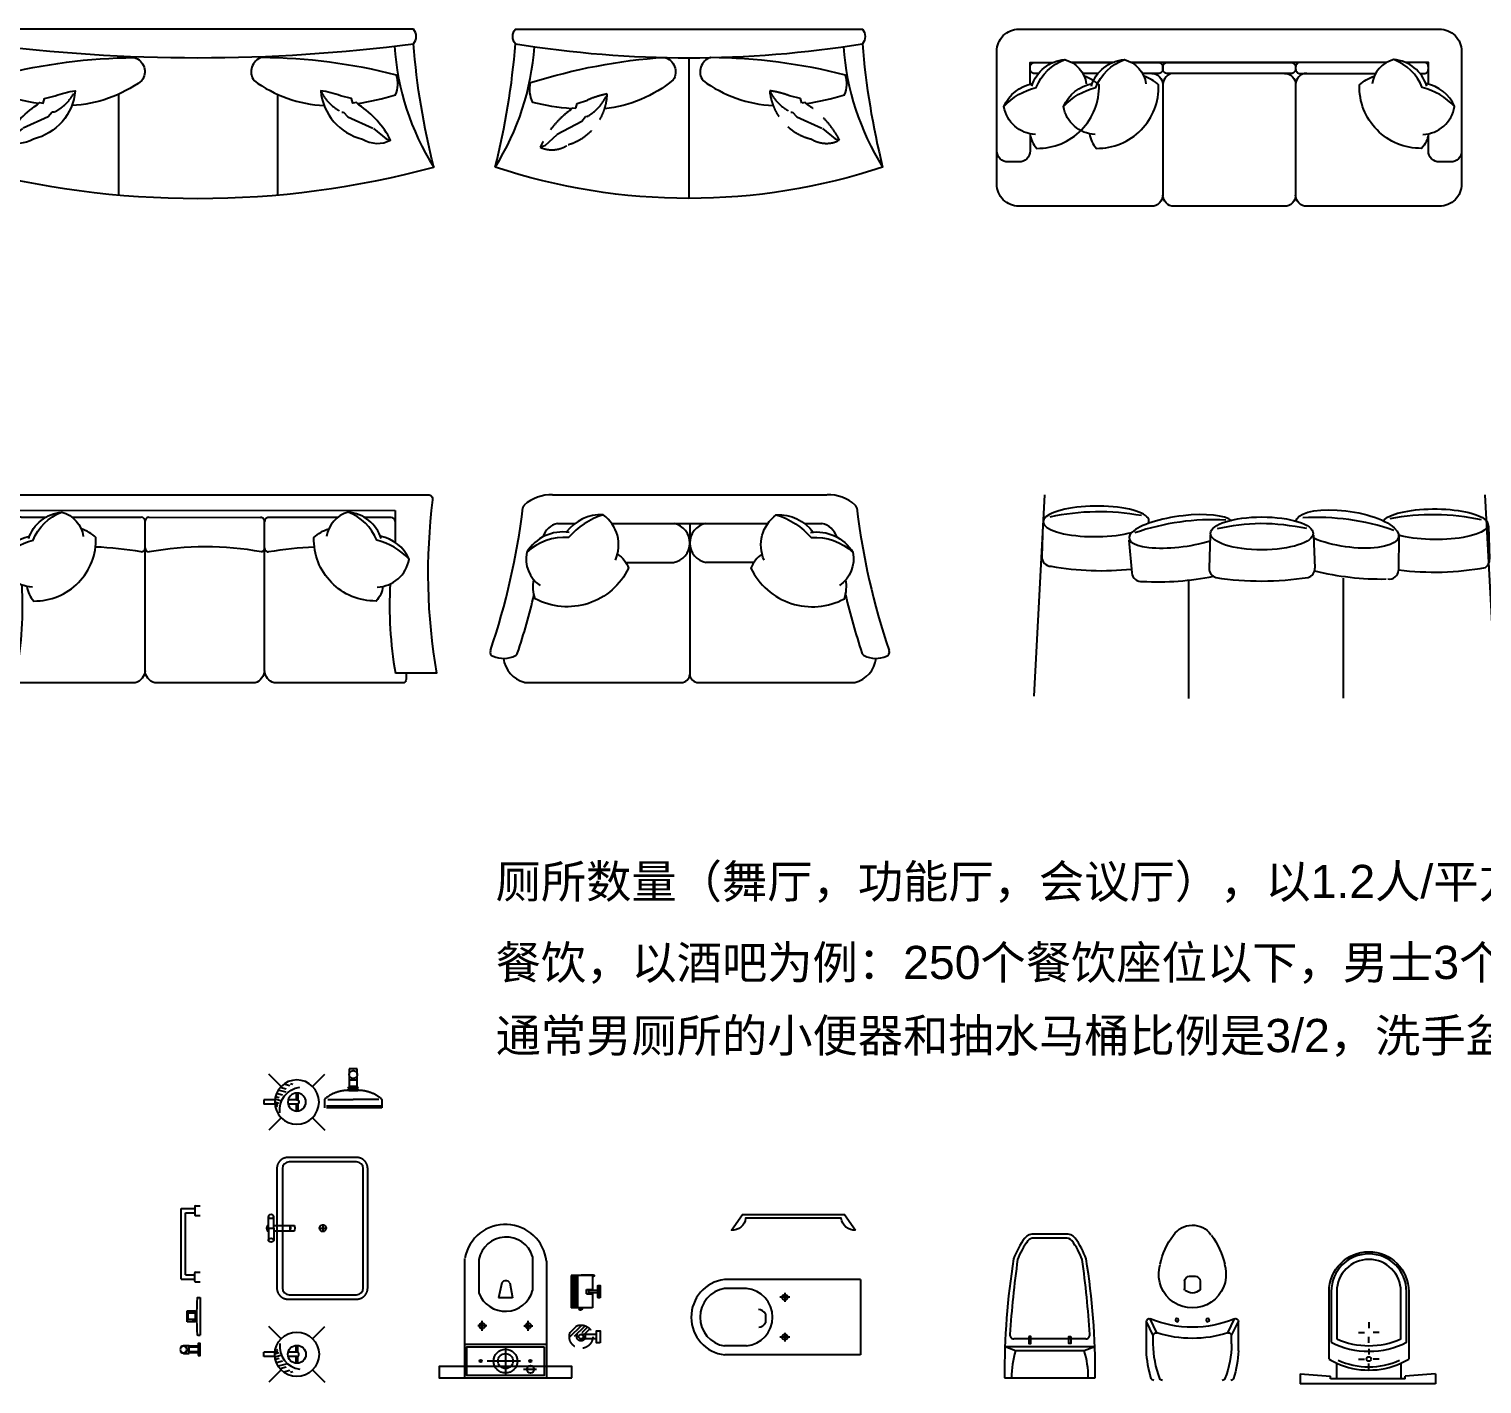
# Model space of a CAD drawing. Header units: millimetres. Extents: x 14385 to 129787, y 107826 to 186798.
# Drawn here: x 43170 to 49735, y 146189 to 152310 of the extents above; entities that cross this region are included whole.
import ezdxf

# ---------------------------------------------------------------- set-up
doc = ezdxf.new("R2010")
doc.units = ezdxf.units.MM
doc.header["$LTSCALE"] = 1000
doc.set_wipeout_variables(frame=1)
for name, pattern in [('CENTER2', [28.575, 19.05, -3.175, 3.175, -3.175]), ('DASHED', [0.75, 0.5, -0.25]), ('DASHED2', [0.375, 0.25, -0.125]), ('HIDDEN2', [0.1875, 0.125, -0.0625])]:
    doc.linetypes.add(name, pattern=pattern)
for name, color, linetype in [('FF-FIXT', 31, 'Continuous'), ('FF-FURN', 51, 'Continuous'), ('TEXT', 50, 'Continuous')]:
    doc.layers.add(name, color=color, linetype=linetype)
doc.styles.add('ar', font='arial.ttf')

# ---------------------------------------------------------------- blocks, each defined once
blk = doc.blocks.new('A$C104F5D63')
at = {"color": 0, "linetype": 'Continuous'}
for p, q in [((274.3, 649.4), (132.2, 649.4)), ((274.3, 631.3), (132.2, 631.3)), ((49.9, 121.3), (2.1, 139.4)), ((407.7, 139.4), (2.1, 139.4)), ((367.5, 175.6), (42.3, 175.6)), ((407.7, 139.4), (359.9, 121.3)), ((359.9, 121.3), (49.9, 121.3)), ((0, 0), (409.8, 0))]:
    blk.add_line(p, q, dxfattribs=at)
for points in [[(368.7, 537.2, 0.079105), (318.5, 631.2)], [(409.8, 0, 0.041548), (368.7, 537.2)]]:
    blk.add_lwpolyline(points, format="xyb", dxfattribs=at)
for points in [[(109.7, 186.8), (109.7, 154.5), (119.2, 154.5), (119.2, 186.8)], [(300.1, 186.8), (300.1, 154.5), (290.6, 154.5), (290.6, 186.8)]]:
    blk.add_lwpolyline(points, close=True, dxfattribs=at)
for centre, radius, start, end in [((361.4, 426.6), 338.9, 142.85082, 160.94258), ((372.5, 419.4), 333.9, 143.02991, 159.87319), ((130.5, 598.2), 51.2, 85.02593, 139.90562), ((130.5, 598.2), 33.2, 87.08092, 139.88648), ((278.5, 597.1), 34.4, 40.6496, 96.94136), ((279.3, 598.2), 51.2, 40.09438, 94.97407), ((37.2, 419.4), 333.9, 20.12681, 36.97009), ((3247.4, 21.8), 3247.5, 170.86833, 180.385), ((4916.9, -135.6), 4903.9, 172.1482, 176.13219), ((-4507.1, -135.6), 4903.9, 3.86781, 7.8518), ((42.3, 193.8), 18.1, 175.50266, 270), ((367.5, 193.8), 18.1, 270, 4.49734), ((411.2, 5.3), 379.5, 162.21393, 180.78206), ((-1.5, 5.3), 379.5, 359.21794, 17.78607)]:
    blk.add_arc(centre, radius, start, end, dxfattribs=at)
blk = doc.blocks.new('WC--09')
at = {"color": 0, "linetype": 'ByBlock'}
for p, q in [((134.4, 395.5), (266.7, 395.5)), ((165.1, 364.3), (202.3, 364.3)), ((510.1, 336.8), (524.5, 333.8)), ((165.1, 11.1), (202.3, 11.1)), ((510.1, 38.6), (524.5, 41.7)), ((134.4, -20), (266.7, -20))]:
    blk.add_line(p, q, dxfattribs=at)
at = {"color": 39}
for p, q in [((202.3, 364.3), (266.7, 395.5)), ((214.5, 347.8), (278.4, 377.9)), ((448.8, 223.3), (413.7, 223.3)), ((471.7, 175.4), (471.7, 200)), ((448.8, 152.1), (413.7, 152.1)), ((202.3, 11.1), (266.7, -20)), ((214.5, 27.6), (278.4, -2.4))]:
    blk.add_line(p, q, dxfattribs=at)
for points in [[(279.9, 257.2, -1), (265.1, 257.2, -1)], [(279.9, 118.2, -1), (265.1, 118.2, -1)]]:
    blk.add_lwpolyline(points, format="xyb", close=True, dxfattribs=at)
at = {"color": 0, "linetype": 'ByBlock'}
for centre, radius, start, end in [((150.9, -72), 467.7, 92.03474, 107.69477), ((266.7, 382.8), 12.7, 337.19643, 90), ((12.7, 361.5), 12.7, 108.23091, 180), ((12.7, 322.8), 12.7, 111.61224, 180), ((167.3, -78), 442.3, 90.28859, 111.10732), ((730.7, 187.7), 540.5, 162.76651, 197.23349), ((202.3, 351.6), 12.7, 342.76651, 90), ((730.7, 187.7), 490.6, 157.19643, 202.80357), ((479.8, 187.7), 152.1, 78.50453, 281.5065), ((453.1, 2.9), 338.5, 53.1, 77.8), ((597.8, 187.5), 103.8, 304.3635, 54.29454), ((453.1, 372.6), 338.5, 282.2, 306.9), ((12.7, 52.6), 12.7, 180, 248.38776), ((12.7, 14), 12.7, 180, 251.76909), ((167.3, 453.5), 442.3, 248.89268, 269.71141), ((150.9, 447.5), 467.7, 252.30523, 267.96526), ((202.3, 23.8), 12.7, 270, 17.23349), ((266.7, -7.3), 12.7, 270, 22.80357)]:
    blk.add_arc(centre, radius, start, end, dxfattribs=at)
at = {"color": 39}
for centre, radius, start, end in [((441.8, 187.9), 47.1, 134.9, 225.1), ((413.5, 216.6), 6.75, 89.1, 137.8), ((445.2, 197), 26.6, 6.6, 82.5), ((413.5, 158.9), 6.75, 222.2, 270.9), ((445.2, 178.4), 26.6, 277.5, 353.4)]:
    blk.add_arc(centre, radius, start, end, dxfattribs=at)
blk = doc.blocks.new('A$C09EF7BEE')
at = {"color": 59, "linetype": 'Continuous'}
blk.add_line((784.5, 129.5), (784.5, 765.3), dxfattribs=at)
at = {"color": 2}
for p, q in [((952.6, 129.5), (952.6, 132.3)), ((614.8, 129.5), (614.8, 130.3))]:
    blk.add_line(p, q, dxfattribs=at)
at = {"color": 0, "linetype": 'Continuous', "ltscale": 1000}
blk.add_lwpolyline([(1658.9, 623.7, 0.040729), (1567.3, 66.9, -0.376239), (1567.3, 0), (0, 0, -0.376239), (0, 66.9, 0.040729), (-91.5, 623.7, -0.161777), (1658.9, 623.7, 0.132946)], format="xyb", dxfattribs=at)
at = {"color": 53, "linetype": 'HIDDEN2', "lineweight": -2}
for points in [[(1321.5, 367.3), (1310.9, 355.4), (1294.2, 357.9), (1289.4, 336.7), (1241.8, 321.1, -0.055778), (1153.1, 293.3, -0.322884), (1329.2, 522.3, -0.26527), (1455.4, 534.3, -0.13021)], [(246.5, 343), (257.8, 331.7), (274.3, 335.2), (280.3, 314.3), (328.7, 301.5, 0.055778), (418.9, 278.9, 0.322884), (229.8, 497.3, 0.26527), (103.1, 501.9, 0.13021)]]:
    blk.add_lwpolyline(points, format="xyb", close=True, dxfattribs=at)
for points in [[(1153.1, 293.3, -0.169686), (1243.1, 394.5), (1251, 396.4), (1268.1, 417.5), (1381.1, 477.6), (1435.1, 527.8), (1455.4, 534.3)], [(418.9, 278.9, 0.169686), (323.2, 374.8), (315.2, 376.2), (296.8, 396.2), (180.6, 449.7), (123.7, 496.6), (103.1, 501.9)]]:
    blk.add_lwpolyline(points, format="xyb", dxfattribs=at)
at = {"color": 55, "linetype": 'Continuous', "lineweight": -2}
for points in [[(253.6, 335.9, 0.041916), (81, 297.3, 0.177058), (76.7, 207.8, 0.059896), (685.8, 128.7, 0.517841), (720.1, 233.1, 0.146031), (403.4, 345.6)], [(1314.8, 359.8, -0.041916), (1489.3, 331.3, -0.177058), (1498.9, 242.2, -0.059896), (895.4, 127.8, -0.517841), (855.1, 230, -0.146031), (1164.7, 360.8)], [(1567.3, 66.9, 0.079997), (0, 66.9)]]:
    blk.add_lwpolyline(points, format="xyb", dxfattribs=at)
for centre, start, end in [((-1086.5, -0.8), 3.93472, 32.11356), ((2653.9, -0.8), 147.88644, 176.06528)]:
    blk.add_arc(centre, 1174.7, start, end, dxfattribs=at)
blk = doc.blocks.new('做成ACAD TuKuai0610')
at = {"layer": 'FF-FURN', "color": 57, "linetype": 'Continuous'}
for points in [[(224.5, 198.4, 0.306663), (75.3, 317.6, 0.30633), (-22.1, 208.8, -0.872847)], [(232.3, -17.3, -0.165541), (201.4, -83.4, -0.425989), (-79.4, 203, -0.121523), (-12.7, 242.5, 7.115464)], [(207.1, -20.4, 0.356772), (350.4, 105.6, 0.249542), (220.6, 209.5, -9.61688)]]:
    blk.add_lwpolyline(points, format="xyb", dxfattribs=at)
at = {"layer": 'FF-FURN', "color": 58, "linetype": 'Continuous'}
blk.add_lwpolyline([(350.4, 105.6, 0.14773), (204.3, 191.6, 0.213343), (75.3, 317.6, 0.178662)], format="xyb", dxfattribs=at)
blk = doc.blocks.new('做成ACAD TuKuai0302')
at = {"linetype": 'Continuous'}
blk.add_lwpolyline([(1050, -700, -0.414214), (950, -800), (350, -800, -0.414214), (300, -750, -0.414214), (250, -800), (-250, -800, -0.414214), (-300, -750, -0.414214), (-350, -800), (-950, -800, -0.414214), (-1050, -700), (-1050, -100, -0.414214), (-950, 0), (950, 0, -0.414214), (1050, -100)], format="xyb", close=True, dxfattribs=at)
for points in [[(-900, -248.3), (-900, -150), (-794.8, -150)], [(711.6, -150), (-442.3, -150)], [(900, -248.3), (900, -150), (794.8, -150)]]:
    blk.add_lwpolyline(points, dxfattribs=at)
at = {"color": 57, "linetype": 'Continuous'}
for points in [[(-861.8, -200), (-880, -200, -0.414214), (-900, -180), (-900, -170, -0.414214), (-880, -150)], [(-711.6, -150), (-525.5, -150, -0.414214)], [(-442.3, -150), (-320, -150, -0.414214), (-300, -170), (-300, -180, -0.414214), (-320, -200), (-391.9, -200, -0.414214)], [(711.6, -150), (320, -150, 0.414214), (300, -170), (300, -180, 0.414214), (320, -200), (661.3, -200, 0.414214)], [(861.8, -200), (880, -200, 0.414214), (900, -180), (900, -170, 0.414214), (880, -150)], [(-592.5, -200), (-661.3, -200, -0.414214)], [(-350, -200, -0.414214), (-300, -250), (-300, -750, -0.414214)], [(-250, -200, 0.414214), (-300, -250)], [(250, -200, -0.414214), (300, -250)], [(350, -200, 0.414214), (300, -250), (300, -750, 0.414214)]]:
    blk.add_lwpolyline(points, format="xyb", dxfattribs=at)
at = {"color": 3, "linetype": 'Continuous'}
blk.add_lwpolyline([(-525.5, -150), (-711.6, -150)], dxfattribs=at)
at = {"color": 57, "linetype": 'Continuous'}
blk.add_lwpolyline([(-280, -150), (280, -150, -0.414214), (300, -170), (300, -180, -0.414214), (280, -200), (-280, -200, -0.414214), (-300, -180), (-300, -170, -0.414214)], format="xyb", close=True, dxfattribs=at)
at = {"linetype": 'Continuous'}
for points in [[(-900, -472.5), (-900, -550, -0.414214), (-950, -600), (-1000, -600, -0.414214), (-1050, -550)], [(1050, -550, -0.414214), (1000, -600), (950, -600, -0.414214), (900, -550), (900, -472.5)]]:
    blk.add_lwpolyline(points, format="xyb", dxfattribs=at)
at = {"color": 51, "linetype": 'Continuous', "xscale": -1}
for p in [(-667.8, -455.2), (-398.4, -455.2)]:
    blk.add_blockref('做成ACAD TuKuai0610', p, dxfattribs=at)
at = {"color": 51, "linetype": 'Continuous'}
blk.add_blockref('做成ACAD TuKuai0610', (667.8, -455.2), dxfattribs=at)
blk = doc.blocks.new('做成ACAD TuKuai0276')
at = {"linetype": 'Continuous'}
for p, q in [((-848.8, 696.8), (-848.9, 558.7)), ((-848.8, 696.8), (859.8, 695.5)), ((859.8, 695.5), (859.7, 551.8)), ((1046.7, -39.6, 0), (908.8, -39.5, 0))]:
    blk.add_line(p, q, dxfattribs=at)
at = {"color": 57, "linetype": 'Continuous'}
for p, q in [((-830.8, 665.5), (-719.1, 665.4)), ((-600.2, 665.3), (-288.3, 665.1)), ((-252.3, 665), (251.7, 664.6)), ((598.9, 664.4), (287.7, 664.6)), ((841.8, 664.2), (721, 664.3)), ((-270.8, -28.3, 0), (-270.3, 647.1)), ((269.4, -28.8, 0), (269.7, 646.6))]:
    blk.add_line(p, q, dxfattribs=at)
at = {"linetype": 'Continuous'}
blk.add_lwpolyline([(-898.8, -38.1), (-1036.7, -38, 0.075446), (-1017.4, 744.4, -0.456042), (-997.6, 767.2), (1008.9, 767.2, -0.456759), (1028.7, 744.4, 0.075633), (1046.7, -39.6), (908.8, -39.5), (908.8, -66.5, -0.289888), (898.4, -82.7), (313.4, -82.7, -0.317136), (269.4, -28.8, -0.305018), (226.8, -82.7), (-226.8, -82.7, -0.311638), (-270.8, -28.3, -0.311638), (-314.8, -82.7), (-877.3, -82.7, -0.350553), (-898.9, -65.1), (-898.8, -38.1)], format="xyb", dxfattribs=at)
at = {"linetype": 'Continuous', "elevation": 0}
for points in [[(-898.8, -38.1), (-850.6, -38.1)], [(908.8, -39.5), (860.5, -39.4)]]:
    blk.add_lwpolyline(points, dxfattribs=at)
at = {"color": 57, "linetype": 'Continuous'}
for centre, radius, start, end in [((-830.8, 647.5), 18, 89.95355, 179.95355), ((-288.3, 647.1), 18, 359.95355, 89.95355), ((-252.3, 647), 18, 89.95355, 179.95355), ((251.7, 646.6), 18, 359.95355, 89.95419), ((287.7, 646.6), 18, 89.95355, 179.95355), ((841.8, 646.2), 18, 359.95355, 89.95355), ((-560.9, -1056.2), 1588.5, 80.12404, 87.59943), ((-288.4, 526.8), 18, 269.95355, 359.95355), ((-252.4, 526.8), 18, 179.95355, 269.95355), ((2.3, -883), 1414.9, 79.66672, 100.37299), ((251.6, 526.4), 18, 284.64543, 359.95355), ((287.6, 526.4), 18, 179.95355, 269.95355), ((563.4, -1125), 1656.5, 92.38489, 99.58486)]:
    blk.add_arc(centre, radius, start, end, dxfattribs=at)
at = {"linetype": 'Continuous'}
for centre, radius, start, end in [((-2583.5, 266.5, 0), 1759.4, 350.03008, 3.02551), ((2580.7, 261.8, 0), 1746.3, 176.64514, 189.93159)]:
    blk.add_arc(centre, radius, start, end, dxfattribs=at)
at = {"linetype": 'Continuous', "xscale": -1}
blk.add_blockref('做成ACAD TuKuai0610', (-571.8, 370.2), dxfattribs=at)
at = {"linetype": 'Continuous'}
blk.add_blockref('做成ACAD TuKuai0610', (571.8, 370.2), dxfattribs=at)
blk = doc.blocks.new('做成ACAD TuKuai0286')
for p, q in [((-230.5, 848.2), (1009.4, 848.2)), ((-207.7, 718.2), (-129.1, 718.2)), ((-199.3, 718.2), (-129.1, 718.2)), ((37, 718.2), (741.9, 718.2)), ((37, 718.2), (318.4, 718.2)), ((389.4, 718.2), (389.4, 36.4)), ((908, 718.2), (986.6, 718.2)), ((100.4, 541.7), (315.5, 541.7)), ((678.5, 541.7), (463.4, 541.7)), ((-353.3, 0), (350.4, 0)), ((428.4, 0), (1134.9, 0))]:
    blk.add_line(p, q)
at = {"color": 57, "elevation": 27.4}
for points in [[(-1.5, 756.9, 0.14773), (-158.6, 654.1, 0.213343), (-347, 588, 0.178662)], [(53.2, 552.9, 0.356772), (-1.5, 756.9, 0.249542), (-168.4, 679.1, -9.61688)], [(725.7, 552.9, -0.356772), (780.4, 756.9, -0.249542), (947.2, 679.1, 9.61688)], [(780.4, 756.9, -0.14773), (937.5, 654.1, -0.213343), (1125.8, 588, -0.178662)], [(-155.5, 677.5, 0.306663), (-347, 588, 0.30633), (-286.8, 437.8, -0.872847)], [(934.3, 677.5, -0.306663), (1125.8, 588, -0.30633), (1065.6, 437.8, 0.872847)], [(62.6, 579.4, -0.165541), (112.9, 516.2, -0.425989), (-309.2, 378.2, -0.121523), (-315.7, 463.7, 7.115464)], [(716.3, 579.4, 0.165541), (665.9, 516.2, 0.425989), (1088.1, 378.2, 0.121523), (1094.5, 463.7, -7.115464)]]:
    blk.add_lwpolyline(points, format="xyb", dxfattribs=at)
for centre, radius, start, end in [((-3514.2, 1165), 3171.6, 341.21323, 353.18525), ((-345.1, 786.3), 20, 131.77571, 173.18525), ((-235.1, 663.1), 185.2, 88.59541, 131.77571), ((1014, 663.1), 185.2, 48.22429, 91.40459), ((4293.1, 1165), 3171.6, 186.81475, 198.78677), ((-188.8, 630.3), 90, 102.15184, 162.57868), ((299.5, 630.3), 90, 280.24814, 77.84816), ((479.4, 630.3), 90, 102.15184, 259.75186), ((967.7, 630.3), 90, 17.42132, 77.84816), ((-3514.2, 1165), 3291.6, 341.73179, 346.47429), ((4293.1, 1165), 3291.6, 193.52571, 198.26821), ((-492.6, 137.1), 20, 161.21323, 250.21896), ((-407.5, 139.5), 20, 296.82632, 341.73179), ((1186.4, 139.5), 20, 198.26821, 243.17368), ((1271.5, 137.1), 20, 289.78104, 18.78677), ((-452.4, 228.4), 119.7, 246.90028, 296.82632), ((-323.5, 126), 130.2, 187.64513, 254.28895), ((1102.4, 126), 130.2, 284.44672, 352.35487), ((1231.3, 228.4), 119.7, 243.17368, 293.09972), ((-353.3, 20), 20, 254.28895, 270), ((351.9, 37.5), 37.6, 267.79012, 358.25877), ((427, 37.5), 37.6, 181.74123, 272.20988)]:
    blk.add_arc(centre, radius, start, end)
at = {"color": 3}
blk.add_arc((1124, 786.3), 20, 6.81475, 48.22429, dxfattribs=at)
blk = doc.blocks.new('DFG')
at = {"color": 47, "linetype": 'Continuous'}
for p, q in [((-627.5, -128.9), (-626.9, 30.7)), ((-243, -129.3), (-248.5, 19.8)), ((223.7, -128.7), (228.8, 20.4)), ((591.3, -106.6), (577.9, 42)), ((-1033.1, -169), (-1038.5, -19.9)), ((980.2, -181.6), (985.2, -32.5))]:
    blk.add_line(p, q, dxfattribs=at)
for centre, radius, start, end in [((-584.6, 27), 42.5, 82.6867, 174.97535), ((-551.9, -1200.2), 1269.5, 76.10955, 90.88844), ((-8.1, -1274.9), 1353.4, 81.22792, 98.92222), ((460.6, -1182.9), 1265.1, 86.85544, 101.51132), ((535.5, 38.2), 42.5, 5.17479, 97.46344), ((-996.1, -18.4), 42.5, 123.91574, 182.09734), ((-788.2, -1226.9), 1265.1, 82.68567, 100.54614), ((-206, 21.4), 42.5, 106.46799, 182.09734), ((186.3, 21.9), 42.5, 358.0528, 73.68215), ((717, -1233.4), 1265.1, 79.73345, 96.24063), ((942.7, -31), 42.5, 358.0528, 90.34144)]:
    blk.add_arc(centre, radius, start, end, dxfattribs=at)
at = {"color": 58, "linetype": 'Continuous'}
for centre, start, end in [((-256.5, 861.3), 250.98712, 273.30813), ((8.5, 889), 258.10911, 269.35194), ((-30.5, 889), 271.43871, 282.04103), ((212.9, 871.7), 266.84201, 289.16302), ((-781.6, 849.3), 258.10911, 280.43012), ((726, 836.1), 259.72002, 282.04103)]:
    blk.add_arc(centre, 1070.3, start, end, dxfattribs=at)
at = {"color": 47, "linetype": 'Continuous', "extrusion": (0, 0, -1)}
for centre, major_axis, ratio, start_param, end_param in [((-394.9, -156.7), (232.4, -34.4), 0.342983, -0.026045, 5.369494), ((-792.6, -178.1), (-239.1, 1.4), 0.289653, 3.343252, 8.61472)]:
    blk.add_ellipse(centre, major_axis=major_axis, ratio=ratio, start_param=start_param, end_param=end_param, dxfattribs=at)
at = {"color": 47, "linetype": 'Continuous'}
blk.add_ellipse((-9.6, -136.9), major_axis=(-232, -0.1), ratio=0.319818, dxfattribs=at)
for centre, major_axis, start_param, end_param in [((353.9, -146), (237, 31.6), 3.394967, 8.392411), ((739.7, -191.3), (239, 2), 2.975763, 8.594358)]:
    blk.add_ellipse(centre, major_axis=major_axis, ratio=0.289653, start_param=start_param, end_param=end_param, dxfattribs=at)
blk = doc.blocks.new('CFBDCB')
blk.add_wipeout([(1148.8, 0), (-1148.8, 0), (-1199.3, 906.9), (-1196.6, 913.7), (-1196.6, 913.7), (-1189.3, 916.9), (-1189.3, 916.9), (-1045.7, 917), (-1045, 921.4), (-1042.7, 927), (-1039.6, 931), (-1036.2, 933.9), (-1031.5, 936.4), (-1026, 937.7), (-942.7, 942), (-861.4, 945), (-733.8, 947.4), (-660.9, 947.5), (-602.1, 946.9), (-541, 945.6), (-501.7, 944.4), (-418, 940.9), (-377.4, 938.8), (-366.4, 937.4), (-361.8, 935), (-358.7, 932.4), (-355.2, 927.4), (-353.1, 919.1), (-351.7, 926.1), (-347.6, 932.5), (-345.2, 934.6), (-341.2, 937), (-334.5, 938.6), (-261.3, 942.4), (-186.7, 945.3), (-127.3, 946.9), (-57.2, 948.1), (22.3, 948.3), (99, 947.6), (159.1, 946.3), (209.9, 944.8), (262.7, 942.7), (307.7, 940.5), (327.2, 939.5), (334.5, 937.5), (338.4, 935.1), (343.2, 929.6), (345.2, 924.8), (345.9, 920), (347.5, 927.4), (351, 932.8), (354.4, 935.9), (364.6, 939.5), (369, 939.7), (465.1, 944.5), (519.2, 946.5), (616.4, 948.8), (677.9, 949.4), (710.9, 949.4), (762, 949.1), (811.3, 948.4), (834.9, 947.9), (869.9, 947), (894, 946.2), (920.4, 945.3), (954.1, 943.9), (992.6, 942.1), (1024.7, 940.4), (1034.5, 937.1), (1041.8, 928.5), (1043.5, 919.4), (1105.8, 919.6), (1137.9, 919.8), (1167.2, 919.9), (1187.1, 920), (1193.5, 917.6), (1197.1, 910), (1196.9, 905.9)]).translate(0, 0, 0)
at = {"layer": 'FF-FURN', "color": 51, "linetype": 'Continuous'}
for p, q in [((-352.4, 376.2), (-353.1, 919.1)), ((346.6, 386), (345.9, 920)), ((-1044.6, 916.6), (-994.7, 0)), ((1043, 910.3), (994.7, -0.2))]:
    blk.add_line(p, q, dxfattribs=at)
blk.add_blockref('DFG', (24, 311.3), dxfattribs=at)
blk = doc.blocks.new('做成ACAD TuKuai0280')
blk.add_wipeout([(973.5, 0), (-973.5, 0), (-982.4, 14.6), (-986, 33.4), (-984.3, 46.6), (-973.5, 66.9), (-983.9, 174.2), (-994.5, 258.5), (-1012.9, 376.9), (-1026.4, 450), (-1044.7, 537.7), (-1065, 623.7), (-920.5, 660), (-748.5, 696), (-557.7, 727), (-480.3, 736.9), (-358.7, 749.5), (-301.8, 754.1), (-205, 760.1), (0, 765.3), (62.9, 764.8), (156.9, 762.3), (319.1, 752.8), (386.8, 746.9), (488.4, 735.9), (654, 712.5), (776.8, 690.6), (895.4, 665.7), (973.8, 647.3), (1065, 623.7), (1044.8, 538.3), (1026.4, 450), (1014.2, 384), (1002.7, 314.5), (991.2, 234.2), (982.9, 164.8), (976, 96.8), (973.5, 66.9), (981.2, 54.9), (985.5, 40.8), (985.5, 26), (981.6, 12.8), (976.4, 3.7)])
at = {"color": 59, "linetype": 'Continuous'}
for p, q in [((-358.7, 294.5), (-358.7, 749.5)), ((358.7, 294.5), (358.7, 749.5))]:
    blk.add_line(p, q, dxfattribs=at)
at = {"color": 250, "linetype": 'Continuous'}
for p, q in [((-358.7, 121.1), (-358.7, 130.3)), ((358.7, 121.1), (358.7, 130.3))]:
    blk.add_line(p, q, dxfattribs=at)
at = {"linetype": 'Continuous'}
blk.add_lwpolyline([(-973.5, 0), (973.5, 0, 0.376239), (973.5, 66.9, -0.040729), (1065, 623.7, 0.132946), (-1065, 623.7, -0.040729), (-973.5, 66.9, 0.376555), (-973.5, 0, 2.832828)], format="xyb", dxfattribs=at)
at = {"color": 53, "linetype": 'Continuous', "lineweight": -2}
for points in [[(-727, 343), (-715.6, 331.7), (-699.2, 335.2), (-693.2, 314.3), (-644.7, 301.5, 0.055778), (-554.6, 278.9, 0.322884), (-743.6, 497.3, 0.26527), (-870.4, 501.9, 0.13021)], [(727, 343), (715.6, 331.7), (699.2, 335.2), (693.2, 314.3), (644.7, 301.5, -0.055778), (554.6, 278.9, -0.322884), (743.6, 497.3, -0.26527), (870.4, 501.9, -0.13021)]]:
    blk.add_lwpolyline(points, format="xyb", close=True, dxfattribs=at)
at = {"color": 53, "linetype": 'HIDDEN2', "lineweight": -2}
for points in [[(-554.6, 278.9, 0.169686), (-650.3, 374.8), (-658.3, 376.2), (-676.6, 396.2), (-792.9, 449.7), (-849.7, 496.6), (-870.4, 501.9)], [(554.6, 278.9, -0.169686), (650.3, 374.8), (658.3, 376.2), (676.6, 396.2), (792.9, 449.7), (849.7, 496.6), (870.4, 501.9)]]:
    blk.add_lwpolyline(points, format="xyb", dxfattribs=at)
at = {"color": 55, "linetype": 'Continuous', "lineweight": -2}
for points in [[(-719.8, 335.9, 0.041916), (-892.4, 297.3, 0.177058), (-896.7, 207.8, 0.059896), (-287.7, 128.7, 0.517841), (-253.4, 233.1, 0.146031), (-570.1, 345.6)], [(719.8, 335.9, -0.041916), (892.4, 297.3, -0.177058), (896.7, 207.8, -0.059896), (287.7, 128.7, -0.517841), (253.4, 233.1, -0.146031), (570.1, 345.6)]]:
    blk.add_lwpolyline(points, format="xyb", dxfattribs=at)
for centre, radius, start, end in [((-2059.9, -0.7), 1174.6, 3.81618, 32.11481), ((2060, -0.8), 1174.7, 147.88644, 176.18257), ((0, -7459.8), 7589.3, 82.63055, 97.36945)]:
    blk.add_arc(centre, radius, start, end, dxfattribs=at)
blk = doc.blocks.new('WC--13')
at = {"linetype": 'ByBlock'}
blk.add_line((0, -145), (0, 145), dxfattribs=at)
at = {"color": 39}
for p, q in [((43.6, 0), (70, 0)), ((43.6, 0), (70, 0)), ((90, 46.4), (90, 20)), ((90, 46.4), (90, 20)), ((136.4, 0), (110, 0)), ((136.4, 0), (110, 0)), ((163.6, 0), (190, 0)), ((163.6, 0), (190, 0)), ((210, 46.4), (210, 20)), ((210, 46.4), (210, 20)), ((256.4, 0), (230, 0)), ((256.4, 0), (230, 0)), ((90, -46.4), (90, -20)), ((90, -46.4), (90, -20)), ((210, -46.4), (210, -20)), ((210, -46.4), (210, -20))]:
    blk.add_line(p, q, dxfattribs=at)
at = {"linetype": 'ByBlock'}
for points in [[(0, 145), (71.5, 145, -1)], [(90, 180), (395, 180, -1), (395, -180), (90, -180)]]:
    blk.add_lwpolyline(points, format="xyb", dxfattribs=at)
at = {"color": 35, "linetype": 'ByBlock'}
for points in [[(165.9, 170, 0.240408), (165.9, -170), (395, -170, 1), (395, 170)], [(181.5, 145, 0.21757), (181.5, -145), (395, -145, 1), (395, 145)]]:
    blk.add_lwpolyline(points, format="xyb", close=True, dxfattribs=at)
at = {"linetype": 'ByBlock'}
blk.add_lwpolyline([(71.5, -145), (0, -145)], dxfattribs=at)
at = {"color": 39}
blk.add_circle((90, 0), 10, dxfattribs=at)
blk.add_circle((90, 0), 10, dxfattribs=at)
at = {"color": 35, "linetype": 'ByBlock'}
blk.add_arc((389, 0), 349, 155.45091, 204.54909, dxfattribs=at)
at = {"color": 39}
blk.add_arc((389, 0), 334, 155.45091, 204.54909, dxfattribs=at)
at = {"linetype": 'ByBlock'}
for start, end in [(148.95178, 155.45091), (204.54909, 211.04822)]:
    blk.add_arc((389, 0), 349, start, end, dxfattribs=at)
blk = doc.blocks.new('A$C7E33356F')
at = {"color": 0}
for p, q in [((0, 170), (-615, 170)), ((0, 170), (-615, 170)), ((0, 170), (0, -170)), ((-515, 130), (-615, 130)), ((-515, -130), (-615, -130)), ((0, -170), (-613.2, -170))]:
    blk.add_line(p, q, dxfattribs=at)
at = {"color": 39}
for p, q in [((-320, 90), (-365, 90)), ((-342.5, 110), (-342.5, 70)), ((-430, 15.2), (-430, -24.8)), ((-320, -90), (-365, -90)), ((-320, -90.1), (-365, -90.1)), ((-342.5, -70.1), (-342.5, -110))]:
    blk.add_line(p, q, dxfattribs=at)
for centre in [(-342.5, 90.1), (-342.5, -90)]:
    blk.add_circle(centre, 12.4, dxfattribs=at)
at = {"color": 0}
for centre, radius, start, end in [((-593.9, 0.1), 171.2, 97.06352, 263.53726), ((-593.2, -0.1), 131.9, 99.5163, 260.48693), ((-528, 0), 130.6, 275.72105, 84.27895)]:
    blk.add_arc(centre, radius, start, end, dxfattribs=at)
at = {"color": 39}
for centre, radius, start, end in [((-466.8, -8.5), 43.8, 32.72644, 81.69664), ((-461.4, -10.2), 34.6, 273.24306, 335.20371)]:
    blk.add_arc(centre, radius, start, end, dxfattribs=at)
blk = doc.blocks.new('A$C71DD20D8')
blk.add_line((-50.1, 182.9), (-50.1, -185))
at = {"color": 8}
for p, q in [((-111.2, 102.9), (-157.1, 102.9)), ((-134.6, 83), (-134.6, 122.9)), ((-111.2, -105), (-157.1, -105)), ((-134.6, -85.1), (-134.6, -125))]:
    blk.add_line(p, q, dxfattribs=at)
for points in [[(-439.3, -185), (100, -185), (100, 185)], [(-426.3, 185), (100, 185)], [(-447.6, 122.2), (-294.1, 122.2)], [(-434.8, -120.3), (-283, -120.3)]]:
    blk.add_lwpolyline(points)
blk.add_lwpolyline([(-40.1, 175), (90, 175), (90, -175), (-40.1, -175)], close=True, dxfattribs=at)
for points in [[(63, 139.8), (63, 80.7)], [(24.9, 67.2), (24.9, -82.2)], [(-329, 19.2), (-261, 32.1)], [(-261, 32.1), (-261, -32.1)], [(-42.2, 0), (92.1, 0)], [(-329, -16.4), (-261, -32.1)]]:
    blk.add_lwpolyline(points, dxfattribs=at)
for centre, radius in [((-134.5, 102.9), 12.4), ((24.9, 112.1), 5.11), ((62.2, 112.8), 16.8), ((24.9, 0), 53.7), ((24.9, 0), 33.7), ((-134.5, -105), 12.4), ((24.9, -112.1), 5.11)]:
    blk.add_circle(centre, radius, dxfattribs=at)
for centre, radius, start, end in [((-406.4, -0.3), 186.3, 96.11978, 259.04152), ((-410.4, 2.6), 125.3, 107.27663, 258.75371), ((-327.6, -0.9), 127.6, 290.48335, 74.78342)]:
    blk.add_arc(centre, radius, start, end)
blk.add_arc((-315.6, 1.4), 22.3, 127.05795, 232.94205, dxfattribs=at)
blk = doc.blocks.new('A$C12754C8C')
for p, q in [((10, 96), (10, 0)), ((72.5, 96), (10, 96)), ((72.5, 68.5), (72.5, 96)), ((72.5, 93), (77.5, 93)), ((72.5, 87), (77.5, 87)), ((72.5, 68.5), (92.5, 68.5)), ((77.5, 120), (77.5, 80)), ((77.5, 80), (87.5, 80)), ((87.5, 120), (87.5, 80)), ((87.5, 93), (92.5, 93)), ((87.5, 87), (92.5, 87)), ((92.5, 68.5), (92.5, 96)), ((155, 96), (92.5, 96)), ((151.2, 100.9), (151.2, 96)), ((155, 96), (155, 0)), ((157.2, 100.9), (157.2, 43.9)), ((0, 38.5), (0, 43.9)), ((10, 48.9), (5, 48.9)), ((6, 38.5), (6, 39.9)), ((9, 42.9), (10, 42.9)), ((155, 0), (10, 0))]:
    blk.add_line(p, q)
at = {"color": 8}
for p, q in [((110, 122), (55, 122)), ((10, 30), (155, 30)), ((10, 20.7), (155, 20.7)), ((10, 14.1), (155, 14.1)), ((10, 8.2), (155, 8.2)), ((10, 4), (155, 4))]:
    blk.add_line(p, q, dxfattribs=at)
blk.add_lwpolyline([(55, 130), (55, 122, 0.414214), (57, 120), (108, 120, 0.414214), (110, 122), (110, 130)], format="xyb", close=True)
for centre, radius, start, end in [((154.2, 100.9), 3, 0, 180), ((5, 43.9), 5, 90, 180), ((3, 38.5), 3, 180, 0), ((9, 39.9), 3, 90, 180), ((154.2, 43.9), 3, 286.10128, 360)]:
    blk.add_arc(centre, radius, start, end)
blk = doc.blocks.new('Spare-paper-holder')
h = blk.add_hatch()
h.set_pattern_fill('ANSI31', color=8, scale=100, style=0)
h.set_pattern_definition([(45, (-199070.872, 222605.02), (-8.83883476, 8.83883476), [])])
h.paths.add_polyline_path([(138.7, -0.2, 0.010344), (138.7, 2, 0.024217), (104.9, -4.2, -0.603609), (71.9, -13.6, 0.024217), (39.9, -26.2, 0.771183)])
for p, q in [((15.7, 10), (34.1, 10)), ((34.1, 10), (85.9, 10)), ((15.7, -10), (34, -10)), ((34, -10), (85.9, -10))]:
    blk.add_line(p, q)
blk.add_lwpolyline([(0, 27.3), (15.7, 27.3), (15.7, -27.3), (0, -27.3)], close=True)
at = {"linetype": 'DASHED2', "ltscale": 0.3}
for radius in [52.8, 19.4]:
    blk.add_circle((85.9, -0.2), radius, dxfattribs=at)
blk.add_circle((85.9, -0.2), 10)
blk = doc.blocks.new('A$C2ED74B6A')
blk.add_blockref('Spare-paper-holder', (0, 53))
blk = doc.blocks.new('SSRTJ')
for p, q in [((-365.4, 270), (-365.4, -270)), ((-30, 300), (-335.4, 300)), ((0, -270), (0, 270)), ((-428.8, 0), (-428.8, 53.6)), ((-428.8, 0), (-428.8, -53.6)), ((-404.8, 0), (-404.8, 53.6)), ((-404.8, 12), (-310.8, 12)), ((-404.8, 0), (-404.8, -53.6)), ((-404.8, -12), (-310.8, -12)), ((-335.4, -300), (-30, -300))]:
    blk.add_line(p, q)
at = {"color": 33}
blk.add_line((-428.8, 0), (-404.8, 0), dxfattribs=at)
at = {"color": 33, "linetype": 'DASHED2', "ltscale": 50}
for p, q in [((-182.7, 18), (-182.7, -18)), ((-200.7, 0), (-164.7, 0))]:
    blk.add_line(p, q, dxfattribs=at)
at = {"color": 33, "linetype": 'DASHED', "ltscale": 50}
blk.add_lwpolyline([(-30, 320), (-340.3, 320, 0.414214), (-390.3, 270), (-390.3, -270, 0.414214), (-340.3, -320), (-30, -320, 0.414214), (20, -270), (20, 270, 0.414214)], format="xyb", close=True, dxfattribs=at)
at = {"color": 33}
blk.add_circle((-182.7, 0), 15, dxfattribs=at)
for centre, start, end in [((-335.4, 270), 90, 180), ((-30, 270), 0, 90), ((-335.4, -270), 180, 270), ((-30, -270), 270, 0)]:
    blk.add_arc(centre, 30, start, end)
for centre, radius, start, end in [((-416.8, 0), 20, 126.8699, 233.1301), ((-416.8, 0), 20, 36.8699, 53.1301), ((-362.3, 0.2), 32.3, 337.78554, 21.34157), ((-416.8, 0), 20, 306.8699, 323.1301)]:
    blk.add_arc(centre, radius, start, end, dxfattribs=at)
at = {"extrusion": (0, 0, -1)}
blk.add_ellipse((-416.8, 53.6), major_axis=(-12, 0), ratio=0.701132, start_param=3.141593, end_param=9.424778, dxfattribs=at)
at = {"color": 33}
blk.add_ellipse((-330.8, 0), major_axis=(0, 12), ratio=0.265947, start_param=3.141593, end_param=6.283185, dxfattribs=at)
for centre, major_axis, ratio, end_param in [((-310.8, 0), (0, 12), 0.265947, 6.283185), ((-416.8, -53.6), (-12, 0), 0.701132, 9.424778)]:
    blk.add_ellipse(centre, major_axis=major_axis, ratio=ratio, start_param=3.141593, end_param=end_param)
blk = doc.blocks.new('Lit_w_01')
for p, q in [((-9.4, -50.4), (-9.4, 0)), ((-9.4, 0), (9.4, 0)), ((9.4, -50.4), (9.4, 0)), ((-9.4, -150), (-9.4, -110.5)), ((9.4, -150), (9.4, -110.5))]:
    blk.add_line(p, q)
at = {"color": 8, "linetype": 'CENTER2'}
for p, q in [((-70.7, -79.3), (-126.4, -23.6)), ((70.7, -79.3), (126.4, -23.6)), ((-40.5, -146.3), (-9.4, -146.3)), ((-40.5, -153.8), (-8.6, -153.8)), ((8.6, -153.8), (40.5, -153.8)), ((9.4, -146.3), (40.5, -146.3)), ((-70.7, -220.7), (-126.4, -276.4)), ((70.7, -220.7), (126.4, -276.4))]:
    blk.add_line(p, q, dxfattribs=at)
at = {"color": 8}
for p, q in [((-30.5, -84.7), (-38, -57.5)), ((-18.9, -70.2), (-23.7, -52.8)), ((-5.4, -77.9), (-12.8, -50.8)), ((6.2, -68.2), (1.2, -50)), ((11.7, -63.3), (9.6, -55.5)), ((19.9, -64.6), (17.8, -57)), ((-79.5, -132.2), (-82.6, -120.9)), ((-72.7, -118.8), (-80.4, -90.6)), ((-57.5, -102), (-65.2, -74.2)), ((-44, -101.1), (-53.8, -65.7))]:
    blk.add_line(p, q, dxfattribs=at)
for radius in [100, 40.6]:
    blk.add_circle((0, -150), radius)
blk.add_arc((35.7, -176.8), 104.3, 82.56983, 172.19729, dxfattribs=at)
blk.add_arc((0, -150), 9.38, 180, 0)
blk = doc.blocks.new('A$C19070456')
at = {"linetype": 'DASHED2'}
for p, q in [((-17.2, -80.5), (-17.2, -31.5)), ((17.2, -80.5), (17.2, -31.5)), ((0, -98.1), (-38, -98.1)), ((-22.5, -93.1), (-22.4, -91.5)), ((-14.6, -94.8), (-22.5, -93.1)), ((-22.4, -86), (-22.2, -84.3)), ((-14.9, -87.5), (-22.4, -86)), ((-22.4, -91.5), (-14.9, -89.2)), ((-22.2, -84.3), (-14.9, -83.5)), ((-20.3, -98.1), (-14.6, -94.8)), ((-20.3, -98.1), (20.2, -98.1)), ((-14.9, -81.8), (-17.2, -80.5)), ((17.2, -80.5), (-17.2, -80.5)), ((-14.9, -83.5), (-14.9, -81.8)), ((14.9, -82.6), (-14.9, -82.6)), ((-14.9, -89.2), (-14.9, -87.5)), ((14.6, -94.8), (-14.6, -94.8)), ((38, -98.1), (0, -98.1)), ((14.6, -94.8), (22.5, -93.1)), ((20.2, -98.1), (14.6, -94.8)), ((14.9, -81.8), (17.2, -80.5)), ((14.9, -83.5), (14.9, -81.8)), ((22.2, -84.3), (14.9, -83.5)), ((14.9, -87.5), (22.4, -86)), ((14.9, -89.2), (14.9, -87.5)), ((22.4, -91.5), (14.9, -89.2)), ((22.4, -86), (22.2, -84.3)), ((22.5, -93.1), (22.4, -91.5)), ((-130, -138.1), (-130, -176.1)), ((130, -176.1), (-130, -176.1)), ((130, -138.1), (130, -176.1))]:
    blk.add_line(p, q, dxfattribs=at)
at = {"color": 8, "linetype": 'DASHED2'}
for p, q in [((17.2, -50.6), (-17.2, -50.6)), ((22.4, -92.3), (-22.4, -92.3)), ((22.3, -85.1), (-22.3, -85.1)), ((14.9, -88.4), (-14.9, -88.4)), ((130, -168.9), (-130, -168.9)), ((-115.2, -138.1), (0, -138.1)), ((115.2, -138.1), (0, -138.1))]:
    blk.add_line(p, q, dxfattribs=at)
blk.add_lwpolyline([(17.9, -26), (17.9, 0), (-17.9, 0), (-17.9, -26)], dxfattribs=at)
at = {"linetype": 'DASHED2'}
blk.add_circle((0, -26), 17.9, dxfattribs=at)
for centre, start, end in [((-22.5, -259.5), 95.47152, 131.5254), ((22.5, -259.5), 48.47439, 84.52827)]:
    blk.add_arc(centre, 162.1, start, end, dxfattribs=at)
blk = doc.blocks.new('A$C4D400D63')
for p, q in [((0, 47.9), (0, 59)), ((170, 59), (0, 59)), ((60.5, 36), (60.5, 0)), ((62.5, 36), (60.5, 36)), ((71, 26.1), (60.5, 26.1)), ((71, 36.9), (71, 44.2)), ((71, 36.4), (71, 5)), ((99, 36.4), (71, 36.4)), ((99, 36.9), (99, 44.1)), ((99, 36.4), (99, 5)), ((109.5, 26.1), (99, 26.1)), ((107.5, 36), (109.5, 36)), ((109.5, 0), (109.5, 36)), ((170, 47.9), (170, 59)), ((60.5, 0), (109.5, 0))]:
    blk.add_line(p, q)
at = {"color": 8}
for p, q in [((61.2, 42.1), (60.5, 44)), ((60.5, 1), (109.5, 1)), ((62.5, 40.8), (62.5, 26.1)), ((62.9, 40.8), (71, 40.8)), ((99, 40.8), (107.1, 40.8)), ((107.5, 40.8), (107.5, 26.1)), ((108.8, 42.1), (109.5, 44))]:
    blk.add_line(p, q, dxfattribs=at)
blk.add_lwpolyline([(100, 5), (100, 3), (70, 3), (70, 5)], close=True)
for centre, radius, start, end in [((2, 47.9), 2, 180, 267.36478), ((85, 1851.2), 1807.3, 267.36478, 272.63522), ((71.5, 36.9), 0.5, 180, 270), ((98.5, 36.9), 0.5, 270, 0), ((168, 47.9), 2, 272.63522, 0)]:
    blk.add_arc(centre, radius, start, end)
for centre, start, end in [((63, 42.8), 199.28016, 264.75357), ((107, 42.8), 275.24643, 340.71984)]:
    blk.add_arc(centre, 2, start, end, dxfattribs=at)
blk = doc.blocks.new('A$C0BD87FD6')
for p, q in [((-18, -75.8), (-18, -50)), ((-18, -50), (18, -50)), ((-15, -10), (-15, -50)), ((15, -10), (15, -50)), ((18, -75.8), (18, -50)), ((-13, -88.3), (-11, -86)), ((13, -88.3), (11, -86))]:
    blk.add_line(p, q)
at = {"color": 8}
for p, q in [((-13, -10), (-13, -50)), ((-11, -10), (-11, -50)), ((11, -10), (11, -50)), ((13, -10), (13, -50))]:
    blk.add_line(p, q, dxfattribs=at)
blk.add_lwpolyline([(-27.4, -10), (-27.4, 0), (27.4, 0), (27.4, -10)], close=True)
blk.add_circle((0, -75.8), 15)
blk.add_arc((0, -75.8), 18, 316.23826, 223.76174)
blk = doc.blocks.new('A$C3A85669F')
for p, q in [((0, 64), (0, 86)), ((43, 64), (43, 86)), ((300, 64), (300, 86)), ((343, 64), (343, 86)), ((3, 61), (40, 61)), ((12, 0), (12, 61)), ((31, 19), (31, 61)), ((312, 19), (31, 19)), ((340, 61), (303, 61)), ((312, 19), (312, 61)), ((331, 0), (331, 61)), ((331, 0), (12, 0))]:
    blk.add_line(p, q)
for centre, start, end in [((3, 64), 180, 270), ((40, 64), 270, 0), ((303, 64), 180, 270), ((340, 64), 270, 0)]:
    blk.add_arc(centre, 3, start, end)

msp = doc.modelspace()

# ---------------------------------------------------------------- linework, layer by layer
at = {"layer": 'FF-FIXT', "linetype": 'Continuous'}
for p, q in [((48913.7, 146235.1), (48913.7, 146188.8)), ((48913.7, 146235.1), (49050.5, 146223.2)), ((49050.5, 146211.3), (49050.5, 146223.2)), ((49387.5, 146211.3), (49050.5, 146211.3)), ((49524.2, 146235.1), (49387.5, 146223.2)), ((49387.5, 146211.3), (49387.5, 146223.2)), ((49524.2, 146235.1), (49524.2, 146188.8)), ((49524.2, 146188.8), (48913.7, 146188.8))]:
    msp.add_line(p, q, dxfattribs=at)
msp.add_lwpolyline([(46904, 146884, -0.418532), (46839.9, 146937.1), (46407.6, 146937.1, -0.418532), (46343.5, 146884), (46393.3, 146953.8), (46854.2, 146953.8), (46854.2, 146953.8), (46904, 146884)], format="xyb", dxfattribs=at)
at = {"layer": 'FF-FIXT'}
msp.add_lwpolyline([(45622.5, 146216.9), (45622.5, 146266.9), (45022.5, 146266.9), (45022.5, 146216.9)], close=True, dxfattribs=at)

# ---------------------------------------------------------------- block references
at = {"layer": 'FF-FIXT', "xscale": -1}
for name, p, rotation in [('Lit_w_01', (44230.1, 147462.5), 90), ('A$C12754C8C', (45620, 146523.4), 270), ('A$C4D400D63', (43884.6, 146409.3), 270), ('A$C0BD87FD6', (43943.6, 146344.2), 270)]:
    msp.add_blockref(name, p, dxfattribs=dict(at, rotation=rotation))
at = {"layer": 'FF-FIXT'}
for name, p in [('A$C19070456', (44634.7, 147612.5)), ('SSRTJ', (44680.1, 146892)), ('A$C7E33356F', (46927, 146490.4))]:
    msp.add_blockref(name, p, dxfattribs=at)
for name, p, rotation in [('A$C3A85669F', (43857.6, 146993.3), 270), ('A$C71DD20D8', (45322.8, 146316.9), 270), ('Lit_w_01', (44230.1, 146322.6), 90), ('A$C2ED74B6A', (45749.9, 146455.1), 180)]:
    msp.add_blockref(name, p, dxfattribs=dict(at, rotation=rotation))
at = {"layer": 'FF-FIXT', "linetype": 'Continuous'}
msp.add_blockref('A$C104F5D63', (47577.6, 146216.4), dxfattribs=at)
at = {"layer": 'FF-FIXT', "linetype": 'Continuous', "xscale": -1, "rotation": 270}
msp.add_blockref('WC--09', (48238.6, 146204.6), dxfattribs=at)
at = {"layer": 'FF-FIXT', "linetype": 'Continuous', "rotation": 90}
msp.add_blockref('WC--13', (49223.8, 146211.3), dxfattribs=at)
at = {"layer": 'FF-FURN', "color": 3, "rotation": 180}
msp.add_blockref('做成ACAD TuKuai0280', (43933.2, 152310.4, 0), dxfattribs=at)
at = {"layer": 'FF-FURN', "linetype": 'Continuous', "rotation": 180}
for name, p in [('A$C09EF7BEE', (46935.3, 152310.4, 0)), ('CFBDCB', (48754.9, 150206.2, 0))]:
    msp.add_blockref(name, p, dxfattribs=at)
at = {"layer": 'FF-FURN', "linetype": 'Continuous'}
for name, p in [('做成ACAD TuKuai0302', (48592.8, 152309.9, 0)), ('做成ACAD TuKuai0276', (43964.7, 149439.3)), ('做成ACAD TuKuai0286', (45766, 149358.3))]:
    msp.add_blockref(name, p, dxfattribs=at)

# ---------------------------------------------------------------- texts
at = {"layer": 'TEXT', "linetype": 'Continuous', "style": 'ar'}
for s, p in [('厕所数量（舞厅，功能厅，会议厅），以1.2人/平方米来计算。男女比例是60：40；康乐设施，男女比例40：60.', (45277.9, 148384.1)), ('餐饮，以酒吧为例：250个餐饮座位以下，男士3个小便器，2个座便，3个洗手盆。女士2个座便，2个洗手盆。350个餐饮座位，男士3个小便器，2个座便，3个洗手盆，女士3个座便，3个洗手盆，一个男女通用的残障人士专用的', (45277.9, 148018.1)), ('通常男厕所的小便器和抽水马桶比例是3/2，洗手盆和设施的比例是2/3，', (45277.9, 147688))]:
    msp.add_text(s, height=150, dxfattribs=at).set_placement(p)

doc.saveas('drawing.dxf')
